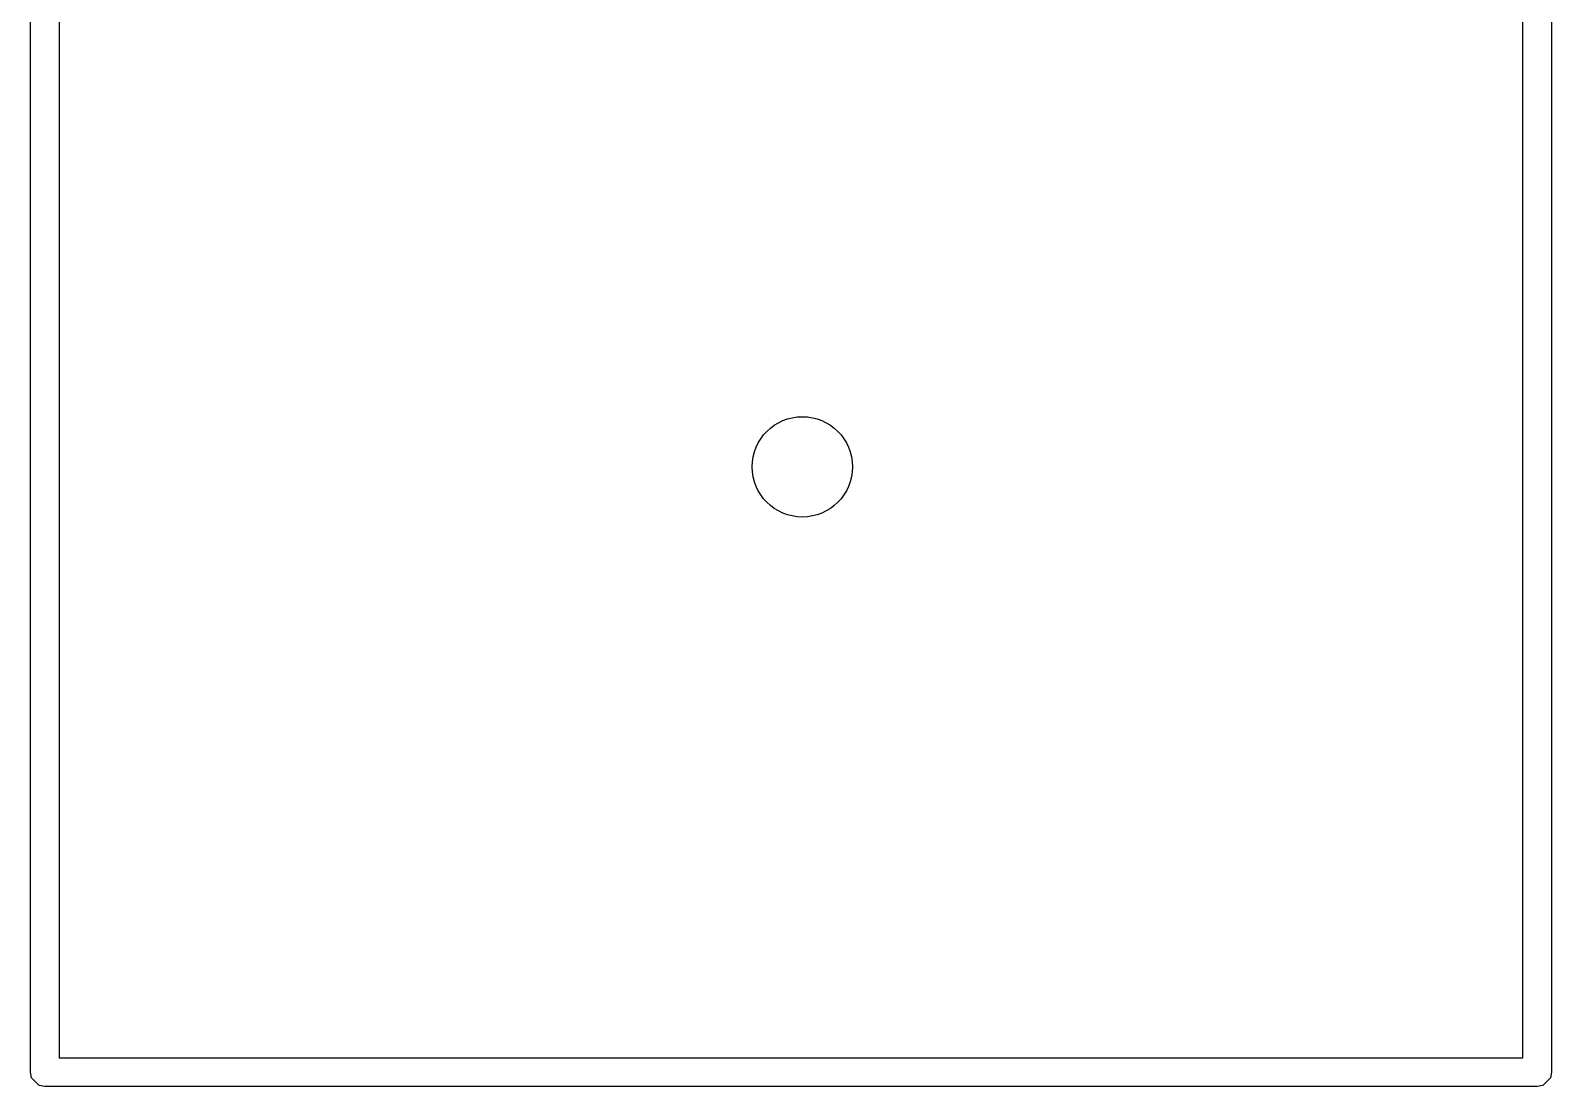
# Model space of a CAD drawing. Extents: x 2.42 to 5.08, y -5.33 to -2.65.
# Drawn here: x 2.483 to 2.692, y -3.882 to -3.7369 of the extents above; entities that cross this region are included whole.
import ezdxf

# ---------------------------------------------------------------- set-up
doc = ezdxf.new("R2010")
doc.units = 0
doc.header["$MEASUREMENT"] = 0
doc.layers.add('BLACK', color=7, linetype='CONTINUOUS')

msp = doc.modelspace()

# ---------------------------------------------------------------- linework, layer by layer
at = {"layer": 'BLACK', "linetype": 'CONTINUOUS'}
for p, q in [((2.48303, -3.88), (2.48303, -3.22)), ((2.69197, -3.22), (2.69197, -3.88)), ((2.48697, -3.22197), (2.48697, -3.87803)), ((2.68803, -3.87803), (2.68803, -3.22197)), ((2.48697, -3.87803), (2.68803, -3.87803)), ((2.48318, -3.88075), (2.48303, -3.88)), ((2.48425, -3.88182), (2.48318, -3.88075)), ((2.485, -3.88197), (2.48425, -3.88182)), ((2.69, -3.88197), (2.485, -3.88197)), ((2.69075, -3.88182), (2.69, -3.88197)), ((2.69182, -3.88075), (2.69075, -3.88182)), ((2.69197, -3.88), (2.69182, -3.88075))]:
    msp.add_line(p, q, dxfattribs=at)
at = {"layer": 'BLACK'}
msp.add_circle((2.58906, -3.79685), 0.00689, dxfattribs=at)

doc.saveas('drawing.dxf')
